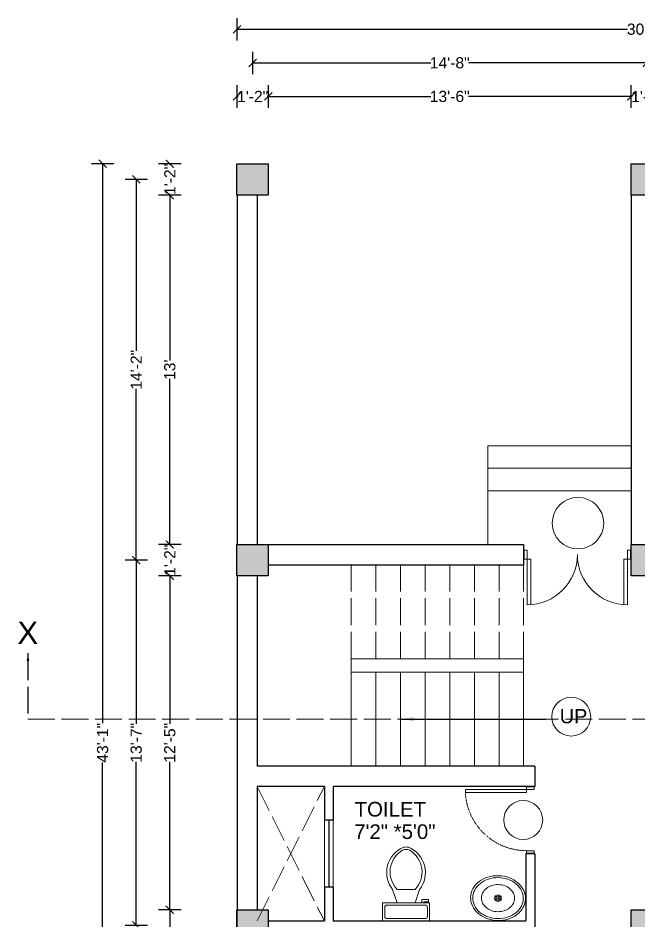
# Model space of a CAD drawing. Header units: inches. Extents: x 2970 to 17976, y 9207 to 14243.
# Drawn here: x 5297.9 to 5575.1, y 13761.9 to 14164.9 of the extents above; entities that cross this region are included whole.
import ezdxf

# ---------------------------------------------------------------- set-up
doc = ezdxf.new("R2010")
doc.units = ezdxf.units.IN
doc.header["$PDMODE"] = 34
doc.linetypes.add('ACAD_ISO02W100', pattern=[15, 12, -3])
doc.linetypes.add('HIDDEN4', pattern=[0.09375, 0.0625, -0.03125])
for name, color, linetype, lineweight in [('DIMENSION', 134, 'Continuous', 15), ('furniture', 11, 'Continuous', 13), ('hatch', 183, 'Continuous', 5), ('pillar', 40, 'Continuous', 30), ('section', 231, 'ACAD_ISO02W100', 15), ('stairs', 4, 'Continuous', 13), ('TEXT', 30, 'Continuous', 13), ('TOP', 62, 'Continuous', 9), ('wall', 60, 'Continuous', 30), ('window section', 185, 'Continuous', 30), ('window sill', 103, 'Continuous', 13)]:
    doc.layers.add(name, color=color, linetype=linetype, lineweight=lineweight)
doc.styles.get("Standard").update_dxf_attribs({"font": 'arial.ttf'})
doc.dimstyles.get("Standard").update_dxf_attribs({"dimtxt": 5, "dimasz": 3.5, "dimexe": 5, "dimexo": 3, "dimgap": 0.09, "dimtad": 0, "dimdec": 0, "dimzin": 0, "dimdsep": 46, "dimlunit": 4, "dimtxsty": 'Standard', "dimblk": 'ARCHTICK', "dimcen": 0.09, "dimadec": 0, "dimazin": 0, "dimtfac": 1, "dimtdec": 0, "dimtofl": 0, "dimtmove": 0, "dimatfit": 3, "dimfxl": 5, "dimfxlon": 1, "dimtolj": 1, "dimtzin": 0, "dimarcsym": 0})

# ---------------------------------------------------------------- blocks, each defined once
blk = doc.blocks.new('pillar')
h = blk.add_hatch(color=256)
h.dxf.hatch_style = 1
h.paths.add_polyline_path([(2623.04, 2262.43), (2637.04, 2262.43), (2637.04, 2276.43), (2623.04, 2276.43)])
blk.add_lwpolyline([(2623.04, 2276.43), (2637.04, 2276.43), (2637.04, 2262.43), (2623.04, 2262.43)], close=True)
blk = doc.blocks.new('Sink - Oval top')
for p, q in [((-1, 0), (1, 0)), ((0, 1), (0, -1))]:
    blk.add_line(p, q)
at = {"linetype": 'Continuous'}
for points in [[(-12.23, 0.39, 0.117634), (-11.46, -3.36, 0.104469), (-8.88, -6.8, 0.090016), (-5.08, -9.07, 0.08192), (-0.32, -10.02, 0.08192), (4.49, -9.38, 0.090016), (8.42, -7.36, 0.104469), (11.22, -4.09, 0.117634), (12.23, -0.39, 0.117634), (11.46, 3.36, 0.104469), (8.88, 6.8, 0.090016), (5.08, 9.07, 0.08192), (0.32, 10.02, 0.08192), (-4.49, 9.38, 0.090016), (-8.42, 7.36, 0.104469), (-11.22, 4.09, 0.117634)], [(-11.29, 0.16, 0.118622), (-10.52, -3.25, 0.104678), (-8.07, -6.36, 0.089562), (-4.54, -8.37, 0.081185), (-0.13, -9.15, 0.081185), (4.3, -8.49, 0.089562), (7.89, -6.58, 0.104678), (10.42, -3.55, 0.118622), (11.29, -0.16, 0.118622), (10.52, 3.25, 0.104678), (8.07, 6.36, 0.089562), (4.54, 8.37, 0.081185), (0.13, 9.15, 0.081185), (-4.3, 8.49, 0.089562), (-7.89, 6.58, 0.104678), (-10.42, 3.55, 0.118622)], [(-7.42, 0.08, 0.118283), (-6.91, -2.17, 0.104607), (-5.29, -4.21, 0.089718), (-2.97, -5.53, 0.081436), (-0.07, -6.04, 0.081436), (2.84, -5.59, 0.089718), (5.2, -4.33, 0.104607), (6.86, -2.32, 0.118283), (7.42, -0.08, 0.118283), (6.91, 2.17, 0.104607), (5.29, 4.21, 0.089718), (2.97, 5.53, 0.081436), (0.07, 6.04, 0.081436), (-2.84, 5.59, 0.089718), (-5.2, 4.33, 0.104607), (-6.86, 2.32, 0.118283)]]:
    blk.add_lwpolyline(points, format="xyb", close=True, dxfattribs=at)
for radius in [1.5, 1]:
    blk.add_circle((0, 0), radius)
blk = doc.blocks.new('Toilet - top')
for p, q in [((9.5, -6), (9.5, -2)), ((-8, -8.5), (-8, -8)), ((-7, -8), (-7, -9.5)), ((-4, -8), (-6, -14)), ((4, -8), (6, -14)), ((-10, -8.5), (-8, -8.5)), ((-10, -9.5), (-10, -8.5)), ((-7, -9.5), (-10, -9.5)), ((4, -14), (-4, -14))]:
    blk.add_line(p, q)
blk.add_lwpolyline([(10.5, -8), (10.5, 0), (-10.5, 0), (-10.5, -8)], close=True)
for points in [[(-9.5, -2), (-9.5, -6)], [(8.5, -1), (-8.5, -1)], [(-8.5, -7), (8.5, -7)]]:
    blk.add_lwpolyline(points)
for centre, radius, start, end in [((-8.62, -1.88), 0.884, 81.8699, 188.1301), ((8.62, -1.88), 0.884, 351.8699, 98.1301), ((-8.62, -6.12), 0.884, 171.8699, 278.1301), ((8.62, -6.12), 0.884, 261.8699, 8.1301), ((3.52, -21.58), 12.17, 141.4691, 247.9714), ((4.2, -21.82), 11.33, 136.3677, 238.9468), ((-3.52, -21.58), 12.17, 292.0284, 38.5307), ((-4.2, -21.82), 11.33, 301.053, 43.6321), ((0, -27.88), 4, 245.7318, 294.2682), ((0, -29), 4, 254.8605, 285.1395)]:
    blk.add_arc(centre, radius, start, end)
blk = doc.blocks.new('A$C0CE462CD')
for p, q in [((860, 100), (860, 0)), ((860, 0), (894, 0))]:
    blk.add_line(p, q)
for points in [[(860, 100), (860, 920), (818, 920), (818, 100)], [(0, 10), (6, 10), (6, 90), (0, 90)], [(894, 10), (900, 10), (900, 90), (894, 90)]]:
    blk.add_lwpolyline(points, close=True)
for points in [[(6, 0), (40, 0), (40, 100), (6, 100)], [(6, 100), (6, 0)], [(860, 100), (894, 100), (894, 0)]]:
    blk.add_lwpolyline(points)
at = {"linetype": 'HIDDEN4'}
blk.add_arc((859, 102), 819, 92.8508, 180.1309, dxfattribs=at)
blk = doc.blocks.new('main door')
for p, q in [((3746.32, 1966.09), (3744.97, 1966.09)), ((3746.32, 1962.09), (3746.32, 1966.09)), ((3791.12, 1962.09), (3791.12, 1966.09)), ((3791.12, 1966.09), (3792.48, 1966.09))]:
    blk.add_line(p, q)
for points in [[(3744.97, 1965.69), (3744.72, 1965.69), (3744.72, 1962.49), (3744.97, 1962.49)], [(3792.48, 1965.69), (3792.72, 1965.69), (3792.72, 1962.49), (3792.48, 1962.49)]]:
    blk.add_lwpolyline(points, close=True)
for points in [[(3746.32, 1962.09), (3744.97, 1962.09), (3744.97, 1966.09)], [(3791.12, 1962.09), (3792.48, 1962.09), (3792.48, 1966.09)], [(3747.99, 1941.75), (3747.99, 1962.09), (3746.32, 1962.09), (3746.32, 1941.69)], [(3789.46, 1941.75), (3789.46, 1962.09), (3791.12, 1962.09), (3791.12, 1941.69)]]:
    blk.add_lwpolyline(points)
for centre, start, end in [((3746.32, 1964.09), 270, 360), ((3791.12, 1964.09), 180, 270)]:
    blk.add_arc(centre, 22.4, start, end)
blk = doc.blocks.new('_ArchTick')
at = {"color": 0, "linetype": 'ByBlock', "const_width": 0.15}
blk.add_lwpolyline([(-0.5, -0.5), (0.5, 0.5)], dxfattribs=at)
blk = doc.blocks.new('*D391')
at = {"layer": 'Defpoints', "color": 0, "transparency": 16777216}
for p in [(5409.64, 14129.88), (5395.64, 14099.88), (5409.64, 14099.88)]:
    blk.add_point(p, dxfattribs=at)
at = {"layer": 'DIMENSION', "color": 0, "lineweight": -2, "transparency": 16777216}
for p, q in [((5395.64, 14124.88), (5395.64, 14134.88)), ((5409.64, 14124.88), (5409.64, 14134.88)), ((5395.64, 14129.88), (5396.14, 14129.88)), ((5409.64, 14129.88), (5409.14, 14129.88))]:
    blk.add_line(p, q, dxfattribs=at)
at = {"layer": 'DIMENSION', "color": 0, "lineweight": -2, "transparency": 16777216, "xscale": 3.5, "yscale": 3.5, "zscale": 3.5, "rotation": 180}
blk.add_blockref('_ArchTick', (5395.64, 14129.88), dxfattribs=at)
at = {"layer": 'DIMENSION', "color": 0, "lineweight": -2, "transparency": 16777216, "xscale": 3.5, "yscale": 3.5, "zscale": 3.5}
blk.add_blockref('_ArchTick', (5409.64, 14129.88), dxfattribs=at)
at = {"layer": 'DIMENSION', "color": 0, "transparency": 16777216, "insert": (5402.64, 14129.88), "char_height": 5, "attachment_point": 5}
blk.add_mtext('\\A1;1\'-2"', dxfattribs=at)
blk = doc.blocks.new('*D392')
at = {"layer": 'Defpoints', "color": 0, "transparency": 16777216}
for p in [(5571.64, 14129.88), (5409.64, 14099.88), (5571.64, 14099.88)]:
    blk.add_point(p, dxfattribs=at)
at = {"layer": 'DIMENSION', "color": 0, "lineweight": -2, "transparency": 16777216}
for p, q in [((5409.64, 14124.88), (5409.64, 14134.88)), ((5571.64, 14124.88), (5571.64, 14134.88)), ((5409.64, 14129.88), (5482.19, 14129.88)), ((5571.64, 14129.88), (5499.08, 14129.88))]:
    blk.add_line(p, q, dxfattribs=at)
at = {"layer": 'DIMENSION', "color": 0, "lineweight": -2, "transparency": 16777216, "xscale": 3.5, "yscale": 3.5, "zscale": 3.5, "rotation": 180}
blk.add_blockref('_ArchTick', (5409.64, 14129.88), dxfattribs=at)
at = {"layer": 'DIMENSION', "color": 0, "lineweight": -2, "transparency": 16777216, "xscale": 3.5, "yscale": 3.5, "zscale": 3.5}
blk.add_blockref('_ArchTick', (5571.64, 14129.88), dxfattribs=at)
at = {"layer": 'DIMENSION', "color": 0, "transparency": 16777216, "insert": (5490.64, 14129.88), "char_height": 5, "attachment_point": 5}
blk.add_mtext('\\A1;13\'-6"', dxfattribs=at)
blk = doc.blocks.new('*D393')
at = {"layer": 'Defpoints', "color": 0, "transparency": 16777216}
for p in [(5585.64, 14129.88), (5571.64, 14099.88), (5585.64, 14099.88)]:
    blk.add_point(p, dxfattribs=at)
at = {"layer": 'DIMENSION', "color": 0, "lineweight": -2, "transparency": 16777216}
for p, q in [((5571.64, 14124.88), (5571.64, 14134.88)), ((5585.64, 14124.88), (5585.64, 14134.88)), ((5571.64, 14129.88), (5572.14, 14129.88)), ((5585.64, 14129.88), (5585.14, 14129.88))]:
    blk.add_line(p, q, dxfattribs=at)
at = {"layer": 'DIMENSION', "color": 0, "lineweight": -2, "transparency": 16777216, "xscale": 3.5, "yscale": 3.5, "zscale": 3.5, "rotation": 180}
blk.add_blockref('_ArchTick', (5571.64, 14129.88), dxfattribs=at)
at = {"layer": 'DIMENSION', "color": 0, "lineweight": -2, "transparency": 16777216, "xscale": 3.5, "yscale": 3.5, "zscale": 3.5}
blk.add_blockref('_ArchTick', (5585.64, 14129.88), dxfattribs=at)
at = {"layer": 'DIMENSION', "color": 0, "transparency": 16777216, "insert": (5578.64, 14129.88), "char_height": 5, "attachment_point": 5}
blk.add_mtext('\\A1;1\'-2"', dxfattribs=at)
blk = doc.blocks.new('*D378')
at = {"layer": 'Defpoints', "color": 0, "transparency": 16777216}
for p in [(5395.64, 14099.88), (5365.64, 14085.88), (5395.64, 14085.88)]:
    blk.add_point(p, dxfattribs=at)
at = {"layer": 'DIMENSION', "color": 0, "lineweight": -2, "transparency": 16777216}
for p, q in [((5370.64, 14099.88), (5360.64, 14099.88)), ((5365.64, 14099.88), (5365.64, 14099.38)), ((5365.64, 14085.88), (5365.64, 14086.38)), ((5370.64, 14085.88), (5360.64, 14085.88))]:
    blk.add_line(p, q, dxfattribs=at)
at = {"layer": 'DIMENSION', "color": 0, "lineweight": -2, "transparency": 16777216, "xscale": 3.5, "yscale": 3.5, "zscale": 3.5}
for p, rotation in [((5365.64, 14099.88), 90), ((5365.64, 14085.88), 270)]:
    blk.add_blockref('_ArchTick', p, dxfattribs=dict(at, rotation=rotation))
at = {"layer": 'DIMENSION', "color": 0, "transparency": 16777216, "insert": (5365.64, 14092.88), "char_height": 5, "attachment_point": 5, "rotation": 90}
blk.add_mtext('\\A1;1\'-2"', dxfattribs=at)
blk = doc.blocks.new('*D407')
at = {"layer": 'Defpoints', "color": 0, "transparency": 16777216}
for p in [(5395.64, 14085.88), (5365.64, 13929.88), (5395.64, 13929.88)]:
    blk.add_point(p, dxfattribs=at)
at = {"layer": 'DIMENSION', "color": 0, "lineweight": -2, "transparency": 16777216}
for p, q in [((5370.64, 14085.88), (5360.64, 14085.88)), ((5365.64, 14085.88), (5365.64, 14011.98)), ((5365.64, 13929.88), (5365.64, 14003.79)), ((5370.64, 13929.88), (5360.64, 13929.88))]:
    blk.add_line(p, q, dxfattribs=at)
at = {"layer": 'DIMENSION', "color": 0, "lineweight": -2, "transparency": 16777216, "xscale": 3.5, "yscale": 3.5, "zscale": 3.5}
for p, rotation in [((5365.64, 14085.88), 90), ((5365.64, 13929.88), 270)]:
    blk.add_blockref('_ArchTick', p, dxfattribs=dict(at, rotation=rotation))
at = {"layer": 'DIMENSION', "color": 0, "transparency": 16777216, "insert": (5365.64, 14007.88), "char_height": 5, "attachment_point": 5, "rotation": 90}
blk.add_mtext("\\A1;13'", dxfattribs=at)
blk = doc.blocks.new('*D408')
at = {"layer": 'Defpoints', "color": 0, "transparency": 16777216}
for p in [(5395.64, 13929.88), (5365.64, 13915.88), (5395.64, 13915.88)]:
    blk.add_point(p, dxfattribs=at)
at = {"layer": 'DIMENSION', "color": 0, "lineweight": -2, "transparency": 16777216}
for p, q in [((5370.64, 13929.88), (5360.64, 13929.88)), ((5365.64, 13929.88), (5365.64, 13929.38)), ((5370.64, 13915.88), (5360.64, 13915.88)), ((5365.64, 13915.88), (5365.64, 13916.38))]:
    blk.add_line(p, q, dxfattribs=at)
at = {"layer": 'DIMENSION', "color": 0, "lineweight": -2, "transparency": 16777216, "xscale": 3.5, "yscale": 3.5, "zscale": 3.5}
for p, rotation in [((5365.64, 13929.88), 90), ((5365.64, 13915.88), 270)]:
    blk.add_blockref('_ArchTick', p, dxfattribs=dict(at, rotation=rotation))
at = {"layer": 'DIMENSION', "color": 0, "transparency": 16777216, "insert": (5365.64, 13922.88), "char_height": 5, "attachment_point": 5, "rotation": 90}
blk.add_mtext('\\A1;1\'-2"', dxfattribs=at)
blk = doc.blocks.new('*D409')
at = {"layer": 'Defpoints', "color": 0, "transparency": 16777216}
for p in [(5395.64, 13915.88), (5365.64, 13766.88), (5395.64, 13766.88)]:
    blk.add_point(p, dxfattribs=at)
at = {"layer": 'DIMENSION', "color": 0, "lineweight": -2, "transparency": 16777216}
for p, q in [((5370.64, 13915.88), (5360.64, 13915.88)), ((5365.64, 13915.88), (5365.64, 13849.83)), ((5365.64, 13766.88), (5365.64, 13832.94)), ((5370.64, 13766.88), (5360.64, 13766.88))]:
    blk.add_line(p, q, dxfattribs=at)
at = {"layer": 'DIMENSION', "color": 0, "lineweight": -2, "transparency": 16777216, "xscale": 3.5, "yscale": 3.5, "zscale": 3.5}
for p, rotation in [((5365.64, 13915.88), 90), ((5365.64, 13766.88), 270)]:
    blk.add_blockref('_ArchTick', p, dxfattribs=dict(at, rotation=rotation))
at = {"layer": 'DIMENSION', "color": 0, "transparency": 16777216, "insert": (5365.64, 13841.38), "char_height": 5, "attachment_point": 5, "rotation": 90}
blk.add_mtext('\\A1;12\'-5"', dxfattribs=at)
blk = doc.blocks.new('*D410')
at = {"layer": 'Defpoints', "color": 0, "transparency": 16777216}
for p in [(5395.64, 13766.88), (5365.64, 13596.88), (5395.64, 13596.88)]:
    blk.add_point(p, dxfattribs=at)
at = {"layer": 'DIMENSION', "color": 0, "lineweight": -2, "transparency": 16777216}
for p, q in [((5370.64, 13766.88), (5360.64, 13766.88)), ((5365.64, 13766.88), (5365.64, 13690.33)), ((5365.64, 13596.88), (5365.64, 13673.44)), ((5370.64, 13596.88), (5360.64, 13596.88))]:
    blk.add_line(p, q, dxfattribs=at)
at = {"layer": 'DIMENSION', "color": 0, "lineweight": -2, "transparency": 16777216, "xscale": 3.5, "yscale": 3.5, "zscale": 3.5}
for p, rotation in [((5365.64, 13766.88), 90), ((5365.64, 13596.88), 270)]:
    blk.add_blockref('_ArchTick', p, dxfattribs=dict(at, rotation=rotation))
at = {"layer": 'DIMENSION', "color": 0, "transparency": 16777216, "insert": (5365.64, 13681.88), "char_height": 5, "attachment_point": 5, "rotation": 90}
blk.add_mtext('\\A1;14\'-2"', dxfattribs=at)
blk = doc.blocks.new('*D412')
at = {"layer": 'Defpoints', "color": 0, "transparency": 16777216}
for p in [(5578.64, 14144.88), (5402.64, 14099.88), (5578.64, 14099.88)]:
    blk.add_point(p, dxfattribs=at)
at = {"layer": 'DIMENSION', "color": 0, "lineweight": -2, "transparency": 16777216}
for p, q in [((5402.64, 14139.88), (5402.64, 14149.88)), ((5578.64, 14139.88), (5578.64, 14149.88)), ((5402.64, 14144.88), (5482.19, 14144.88)), ((5578.64, 14144.88), (5499.08, 14144.88))]:
    blk.add_line(p, q, dxfattribs=at)
at = {"layer": 'DIMENSION', "color": 0, "lineweight": -2, "transparency": 16777216, "xscale": 3.5, "yscale": 3.5, "zscale": 3.5, "rotation": 180}
blk.add_blockref('_ArchTick', (5402.64, 14144.88), dxfattribs=at)
at = {"layer": 'DIMENSION', "color": 0, "lineweight": -2, "transparency": 16777216, "xscale": 3.5, "yscale": 3.5, "zscale": 3.5}
blk.add_blockref('_ArchTick', (5578.64, 14144.88), dxfattribs=at)
at = {"layer": 'DIMENSION', "color": 0, "transparency": 16777216, "insert": (5490.64, 14144.88), "char_height": 5, "attachment_point": 5}
blk.add_mtext('\\A1;14\'-8"', dxfattribs=at)
blk = doc.blocks.new('*D417')
at = {"layer": 'Defpoints', "color": 0, "transparency": 16777216}
for p in [(5395.64, 14092.88), (5350.64, 13922.88), (5395.64, 13922.88)]:
    blk.add_point(p, dxfattribs=at)
at = {"layer": 'DIMENSION', "color": 0, "lineweight": -2, "transparency": 16777216}
for p, q in [((5355.64, 14092.88), (5345.64, 14092.88)), ((5350.64, 14092.88), (5350.64, 14016.33)), ((5350.64, 13922.88), (5350.64, 13999.44)), ((5355.64, 13922.88), (5345.64, 13922.88))]:
    blk.add_line(p, q, dxfattribs=at)
at = {"layer": 'DIMENSION', "color": 0, "lineweight": -2, "transparency": 16777216, "xscale": 3.5, "yscale": 3.5, "zscale": 3.5}
for p, rotation in [((5350.64, 14092.88), 90), ((5350.64, 13922.88), 270)]:
    blk.add_blockref('_ArchTick', p, dxfattribs=dict(at, rotation=rotation))
at = {"layer": 'DIMENSION', "color": 0, "transparency": 16777216, "insert": (5350.64, 14007.88), "char_height": 5, "attachment_point": 5, "rotation": 90}
blk.add_mtext('\\A1;14\'-2"', dxfattribs=at)
blk = doc.blocks.new('*D418')
at = {"layer": 'Defpoints', "color": 0, "transparency": 16777216}
for p in [(5395.64, 13922.88), (5350.64, 13759.88), (5395.64, 13759.88)]:
    blk.add_point(p, dxfattribs=at)
at = {"layer": 'DIMENSION', "color": 0, "lineweight": -2, "transparency": 16777216}
for p, q in [((5355.64, 13922.88), (5345.64, 13922.88)), ((5350.64, 13922.88), (5350.64, 13849.83)), ((5350.64, 13759.88), (5350.64, 13832.94)), ((5355.64, 13759.88), (5345.64, 13759.88))]:
    blk.add_line(p, q, dxfattribs=at)
at = {"layer": 'DIMENSION', "color": 0, "lineweight": -2, "transparency": 16777216, "xscale": 3.5, "yscale": 3.5, "zscale": 3.5}
for p, rotation in [((5350.64, 13922.88), 90), ((5350.64, 13759.88), 270)]:
    blk.add_blockref('_ArchTick', p, dxfattribs=dict(at, rotation=rotation))
at = {"layer": 'DIMENSION', "color": 0, "transparency": 16777216, "insert": (5350.64, 13841.38), "char_height": 5, "attachment_point": 5, "rotation": 90}
blk.add_mtext('\\A1;13\'-7"', dxfattribs=at)
blk = doc.blocks.new('*D389')
at = {"layer": 'Defpoints', "color": 0, "transparency": 16777216}
for p in [(5761.64, 14159.88), (5395.64, 14099.88), (5761.64, 14099.88)]:
    blk.add_point(p, dxfattribs=at)
at = {"layer": 'DIMENSION', "color": 0, "lineweight": -2, "transparency": 16777216}
for p, q in [((5395.64, 14154.88), (5395.64, 14164.88)), ((5761.64, 14154.88), (5761.64, 14164.88)), ((5395.64, 14159.88), (5569.96, 14159.88)), ((5761.64, 14159.88), (5587.31, 14159.88))]:
    blk.add_line(p, q, dxfattribs=at)
at = {"layer": 'DIMENSION', "color": 0, "lineweight": -2, "transparency": 16777216, "xscale": 3.5, "yscale": 3.5, "zscale": 3.5, "rotation": 180}
blk.add_blockref('_ArchTick', (5395.64, 14159.88), dxfattribs=at)
at = {"layer": 'DIMENSION', "color": 0, "lineweight": -2, "transparency": 16777216, "xscale": 3.5, "yscale": 3.5, "zscale": 3.5}
blk.add_blockref('_ArchTick', (5761.64, 14159.88), dxfattribs=at)
at = {"layer": 'DIMENSION', "color": 0, "transparency": 16777216, "insert": (5578.64, 14159.88), "char_height": 5, "attachment_point": 5}
blk.add_mtext('\\A1;30\'-6"', dxfattribs=at)
blk = doc.blocks.new('*D421')
at = {"layer": 'Defpoints', "color": 0, "transparency": 16777216}
for p in [(5395.64, 14099.88), (5335.64, 13582.88), (5395.64, 13582.88)]:
    blk.add_point(p, dxfattribs=at)
at = {"layer": 'DIMENSION', "color": 0, "lineweight": -2, "transparency": 16777216}
for p, q in [((5340.64, 14099.88), (5330.64, 14099.88)), ((5335.64, 14099.88), (5335.64, 13850.16)), ((5335.64, 13582.88), (5335.64, 13832.61)), ((5340.64, 13582.88), (5330.64, 13582.88))]:
    blk.add_line(p, q, dxfattribs=at)
at = {"layer": 'DIMENSION', "color": 0, "lineweight": -2, "transparency": 16777216, "xscale": 3.5, "yscale": 3.5, "zscale": 3.5}
for p, rotation in [((5335.64, 14099.88), 90), ((5335.64, 13582.88), 270)]:
    blk.add_blockref('_ArchTick', p, dxfattribs=dict(at, rotation=rotation))
at = {"layer": 'DIMENSION', "color": 0, "transparency": 16777216, "insert": (5335.64, 13841.38), "char_height": 5, "attachment_point": 5, "rotation": 90}
blk.add_mtext('\\A1;43\'-1"', dxfattribs=at)

msp = doc.modelspace()

# ---------------------------------------------------------------- linework, layer by layer
at = {"layer": 'hatch', "linetype": 'ACAD_ISO02W100'}
for p, q in [((5404.64, 13821.88), (5434.64, 13761.88)), ((5404.64, 13761.88), (5434.64, 13821.88))]:
    msp.add_line(p, q, dxfattribs=at)
at = {"layer": 'section'}
msp.add_line((5302.28, 13851.95), (5846.52, 13851.95), dxfattribs=at)
at = {"layer": 'stairs'}
for p, q in [((5507.6, 13929.89), (5507.6, 13973.89)), ((5507.6, 13973.89), (5571.64, 13973.89)), ((5507.6, 13963.89), (5571.64, 13963.89)), ((5507.6, 13953.89), (5571.64, 13953.89)), ((5446.64, 13878.88), (5446.64, 13872.88)), ((5446.64, 13878.88), (5523.64, 13878.88)), ((5523.64, 13878.88), (5523.64, 13872.88)), ((5446.64, 13872.88), (5523.64, 13872.88)), ((5446.64, 13872.88), (5446.64, 13830.88)), ((5457.64, 13872.88), (5457.64, 13830.88)), ((5468.64, 13872.88), (5468.64, 13830.88)), ((5479.64, 13872.88), (5479.64, 13830.88)), ((5490.64, 13872.88), (5490.64, 13830.88)), ((5501.64, 13872.88), (5501.64, 13830.88)), ((5512.64, 13872.88), (5512.64, 13830.88)), ((5523.64, 13872.88), (5523.64, 13830.88))]:
    msp.add_line(p, q, dxfattribs=at)
at = {"layer": 'stairs', "linetype": 'ACAD_ISO02W100'}
for p, q in [((5446.64, 13878.88), (5446.64, 13920.88)), ((5457.64, 13878.88), (5457.64, 13920.88)), ((5468.64, 13878.88), (5468.64, 13920.88)), ((5479.64, 13878.88), (5479.64, 13920.88)), ((5490.64, 13878.88), (5490.64, 13920.88)), ((5501.64, 13878.88), (5501.64, 13920.88)), ((5512.64, 13878.88), (5512.64, 13920.88)), ((5523.64, 13878.88), (5523.64, 13920.88))]:
    msp.add_line(p, q, dxfattribs=at)
at = {"layer": 'TEXT'}
for centre, radius in [((5547.91, 13939.4), 11.49), ((5544.9, 13853.06), 8.68), ((5523.46, 13806.91), 8.68)]:
    msp.add_circle(centre, radius, dxfattribs=at)
at = {"layer": 'wall'}
for p, q in [((5395.64, 14085.88), (5395.64, 13929.88)), ((5404.64, 14085.88), (5404.64, 13929.88)), ((5571.64, 14085.88), (5571.64, 13929.88)), ((5409.64, 13929.88), (5523.64, 13929.88)), ((5523.64, 13929.88), (5523.64, 13920.88)), ((5409.64, 13920.88), (5523.64, 13920.88)), ((5395.64, 13915.88), (5395.64, 13766.88)), ((5404.64, 13915.88), (5404.64, 13830.88)), ((5528.64, 13830.88), (5404.64, 13830.88)), ((5528.64, 13830.88), (5528.64, 13821.88)), ((5404.64, 13821.88), (5404.64, 13766.88)), ((5434.64, 13821.88), (5404.64, 13821.88)), ((5434.64, 13821.88), (5434.64, 13806.88)), ((5438.64, 13821.88), (5438.64, 13806.88)), ((5528.64, 13821.88), (5438.64, 13821.88)), ((5438.64, 13806.88), (5434.64, 13806.88)), ((5524.64, 13791.88), (5524.64, 13761.88)), ((5528.64, 13791.88), (5524.64, 13791.88)), ((5528.64, 13791.88), (5528.64, 13756.88)), ((5434.64, 13776.88), (5434.64, 13761.88)), ((5438.64, 13776.88), (5434.64, 13776.88)), ((5438.64, 13776.88), (5438.64, 13761.88)), ((5395.64, 13752.88), (5395.64, 13766.88)), ((5409.64, 13761.88), (5434.64, 13761.88)), ((5438.64, 13761.88), (5524.64, 13761.88))]:
    msp.add_line(p, q, dxfattribs=at)
at = {"layer": 'window section'}
msp.add_line((5436.64, 13806.88), (5436.64, 13776.88), dxfattribs=at)
at = {"layer": 'window sill'}
for p, q in [((5434.64, 13806.88), (5434.64, 13776.88)), ((5438.64, 13806.88), (5438.64, 13776.88))]:
    msp.add_line(p, q, dxfattribs=at)

# ---------------------------------------------------------------- block references
at = {"layer": 'furniture'}
for name, p in [('main door', (1778.91, 11961.29)), ('Sink - Oval top', (5512.2, 13772.03))]:
    msp.add_blockref(name, p, dxfattribs=at)
at = {"layer": 'furniture', "xscale": 0.0333333333333333, "yscale": 0.0333333333333333, "zscale": 0.0333333333333333, "rotation": 89.99999999903835}
msp.add_blockref('A$C0CE462CD', (5528.3, 13791.88), dxfattribs=at)
at = {"layer": 'furniture', "rotation": 180}
msp.add_blockref('Toilet - top', (5471.14, 13761.88), dxfattribs=at)
at = {"layer": 'pillar'}
for p in [(2772.59, 11823.45), (2948.59, 11823.45), (2772.59, 11653.45), (2948.59, 11653.45), (2772.59, 11490.45), (2948.59, 11490.45)]:
    msp.add_blockref('pillar', p, dxfattribs=at)

# ---------------------------------------------------------------- texts
at = {"layer": 'section', "insert": (5297.55, 13895.5), "char_height": 9.99, "attachment_point": 1}
msp.add_mtext_dynamic_manual_height_columns('X', width=12.7142, gutter_width=10.4, heights=[7.5], dxfattribs=at)
at = {"layer": 'TEXT', "attachment_point": 1}
for s, width, gutter_width, heights, insert, char_height in [('UP', 8.081, 6.61, [4.76], (5539.76, 13856.43), 6.348), ('TOILET', 54.2598, 20.39, [0], (5448.16, 13814.99), 6.523), ('7\'2" *5\'0"', 54.2598, 20.39, [0], (5447.98, 13804.96), 6.523)]:
    msp.add_mtext_dynamic_manual_height_columns(s, width=width, gutter_width=gutter_width, heights=heights, dxfattribs=dict(at, insert=insert, char_height=char_height))

# ---------------------------------------------------------------- dimensions: what is measured, and where the dimension line sits
at = {"layer": 'DIMENSION'}
for p1, p2, distance, picture, middle in [((5395.64, 14099.88), (5761.64, 14099.88), 60, '*D389', (5578.64, 14159.88)), ((5402.64, 14099.88), (5578.64, 14099.88), 45, '*D412', (5490.64, 14144.88)), ((5395.64, 14099.88), (5409.64, 14099.88), 30, '*D391', (5402.64, 14129.88)), ((5395.64, 14099.88), (5395.64, 13582.88), -60, '*D421', (5335.64, 13841.38)), ((5395.64, 14099.88), (5395.64, 14085.88), -30, '*D378', (5365.64, 14092.88)), ((5395.64, 14092.88), (5395.64, 13922.88), -45, '*D417', (5350.64, 14007.88))]:
    dim = msp.add_aligned_dim(p1=p1, p2=p2, distance=distance, dimstyle='Standard', dxfattribs=at)
    dim.commit()
    dim.dimension.update_dxf_attribs({"geometry": picture, "text_midpoint": middle})
for base, p1, p2, angle, picture, middle in [((5571.64, 14129.88), (5409.64, 14099.88), (5571.64, 14099.88), 180, '*D392', (5490.64, 14129.88)), ((5585.64, 14129.88), (5571.64, 14099.88), (5585.64, 14099.88), 180, '*D393', (5578.64, 14129.88)), ((5365.64, 13929.88), (5395.64, 14085.88), (5395.64, 13929.88), 90, '*D407', (5365.64, 14007.88)), ((5365.64, 13915.88), (5395.64, 13929.88), (5395.64, 13915.88), 90, '*D408', (5365.64, 13922.88)), ((5350.64, 13759.88), (5395.64, 13922.88), (5395.64, 13759.88), 90, '*D418', (5350.64, 13841.38)), ((5365.64, 13766.88), (5395.64, 13915.88), (5395.64, 13766.88), 90, '*D409', (5365.64, 13841.38)), ((5365.64, 13596.88), (5395.64, 13766.88), (5395.64, 13596.88), 90, '*D410', (5365.64, 13681.88))]:
    dim = msp.add_linear_dim(base=base, p1=p1, p2=p2, angle=angle, dimstyle='Standard', dxfattribs=at)
    dim.commit()
    dim.dimension.update_dxf_attribs({"geometry": picture, "text_midpoint": middle})

# ---------------------------------------------------------------- leaders
at = {"layer": 'section'}
msp.add_leader([(5302.28, 13881.39), (5302.28, 13851.95)], dimstyle='Standard', override={"dimgap": 0.09, "dimtad": 0}, dxfattribs=at)
at = {"layer": 'TOP'}
msp.add_leader([(5468.62, 13851.95), (5533.55, 13851.95)], dimstyle='Standard', override={"dimasz": 6, "dimgap": 0.09, "dimtad": 0}, dxfattribs=at)

doc.saveas('drawing.dxf')
